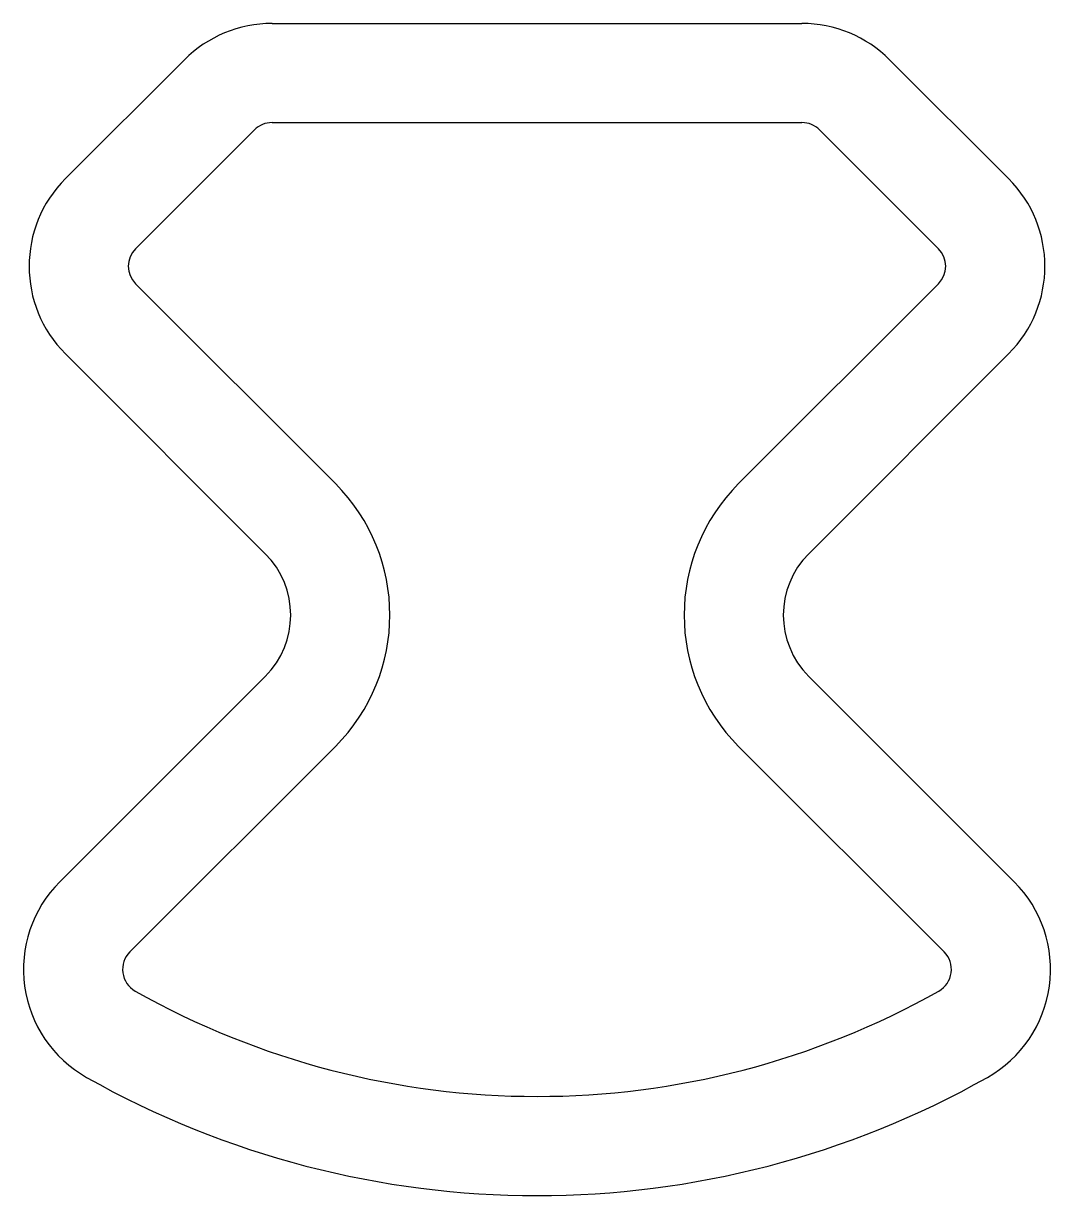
# Model space of a CAD drawing. Extents: x 547.2 to 588.6, y 606.6 to 653.9.
import ezdxf

# ---------------------------------------------------------------- set-up
doc = ezdxf.new("R2010")
doc.units = 0
doc.layers.get('0').update_dxf_attribs({"linetype": 'CONTINUOUS'})

msp = doc.modelspace()

# ---------------------------------------------------------------- linework, layer by layer
for p, q in [((557.207, 653.893), (578.581, 653.893)), ((548.873, 647.63), (553.671, 652.428)), ((582.116, 652.428), (586.915, 647.63)), ((557.207, 649.893), (578.581, 649.893)), ((551.701, 644.801), (556.5, 649.6)), ((579.288, 649.6), (584.087, 644.801)), ((559.762, 635.326), (551.701, 643.387)), ((584.087, 643.387), (576.026, 635.326)), ((548.873, 640.558), (556.934, 632.497)), ((578.854, 632.497), (586.915, 640.558)), ((548.645, 619.258), (556.934, 627.548)), ((578.854, 627.548), (587.143, 619.258)), ((551.473, 616.43), (559.762, 624.719)), ((576.026, 624.719), (584.315, 616.43))]:
    msp.add_line(p, q)
for centre, radius, start, end in [((557.207, 648.893), 5, 90, 135), ((578.581, 648.893), 5, 45, 90), ((557.207, 648.893), 1, 90, 135), ((578.581, 648.893), 1, 45, 90), ((552.408, 644.094), 5, 135, 225), ((583.38, 644.094), 5, 315, 45), ((552.408, 644.094), 1, 135, 225), ((583.38, 644.094), 1, 315, 45), ((554.459, 630.023), 7.5, 315, 45), ((581.329, 630.023), 7.5, 135, 225), ((554.459, 630.023), 3.5, 315, 45), ((581.329, 630.023), 3.5, 135, 225), ((552.18, 615.723), 5, 135, 240.5899), ((583.608, 615.723), 5, 299.4101, 45), ((552.18, 615.723), 1, 135, 240.5899), ((583.608, 615.723), 1, 299.4101, 45), ((567.894, 643.599), 33, 240.5899, 299.4101), ((567.894, 643.599), 37, 240.5899, 299.4101)]:
    msp.add_arc(centre, radius, start, end)

doc.saveas('drawing.dxf')
